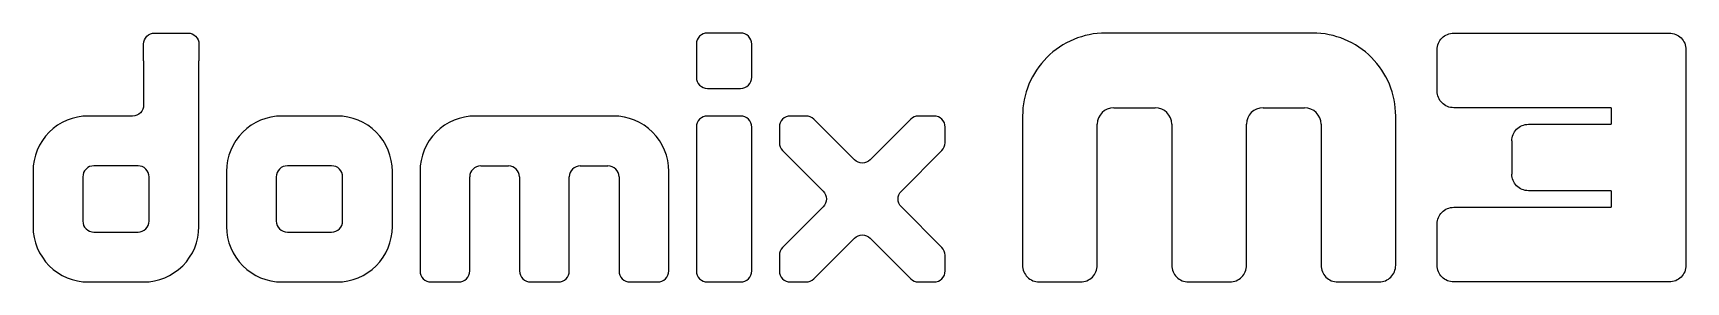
# Model space of a CAD drawing. Extents: x 229 to 528, y 622 to 667.
import ezdxf

# ---------------------------------------------------------------- set-up
doc = ezdxf.new("R2010")
doc.units = 0
doc.header["$MEASUREMENT"] = 0

msp = doc.modelspace()

# ---------------------------------------------------------------- linework, layer by layer
at = {"linetype": 'Continuous'}
for p, q in [((424.23, 653.97), (431.73, 653.97)), ((451.23, 653.97), (458.73, 653.97)), ((514.23, 653.97), (514.23, 650.97)), ((496.23, 647.97), (496.23, 641.97)), ((309.73, 643.47), (314.73, 643.47)), ((327.73, 643.47), (332.73, 643.47)), ((514.23, 638.97), (514.23, 635.97))]:
    msp.add_line(p, q, dxfattribs=at)
for points in [[(248.73, 662.47), (248.73, 665.47, -0.414214), (250.73, 667.47), (256.73, 667.47, -0.414214), (258.73, 665.47), (258.73, 662.47)], [(452.73, 667.47), (422.73, 667.47, 0.414214), (407.73, 652.47), (407.73, 625.47, 0.414214), (410.73, 622.47), (418.23, 622.47, 0.414214), (421.23, 625.47), (421.23, 650.97)], [(461.73, 650.97), (461.73, 625.47, 0.414214), (464.73, 622.47), (472.23, 622.47, 0.414214), (475.23, 625.47), (475.23, 652.47, 0.414214), (460.23, 667.47), (452.73, 667.47)], [(514.23, 653.97), (485.73, 653.97, -0.414214), (482.73, 656.97), (482.73, 664.47, -0.414214), (485.73, 667.47), (524.73, 667.47, -0.414214), (527.73, 664.47), (527.73, 625.47, -0.414214), (524.73, 622.47), (485.73, 622.47, -0.414214), (482.73, 625.47), (482.73, 632.97, -0.414214), (485.73, 635.97), (514.23, 635.97)], [(248.73, 662.47), (248.73, 654.47, -0.414214), (246.73, 652.47), (238.73, 652.47, 0.414214), (228.73, 642.47), (228.73, 632.47, 0.414214), (238.73, 622.47), (248.73, 622.47, 0.414214), (258.73, 632.47), (258.73, 652.47)], [(328.73, 652.47), (308.73, 652.47, 0.414214), (298.73, 642.47), (298.73, 624.47, 0.414214), (300.73, 622.47), (305.73, 622.47, 0.414214), (307.73, 624.47), (307.73, 641.47)], [(334.73, 641.47), (334.73, 624.47, 0.414214), (336.73, 622.47), (341.73, 622.47, 0.414214), (343.73, 624.47), (343.73, 642.47, 0.414214), (333.73, 652.47), (328.73, 652.47)], [(434.73, 650.97), (434.73, 625.47, 0.414214), (437.73, 622.47), (445.23, 622.47, 0.414214), (448.23, 625.47), (448.23, 650.97)], [(496.23, 647.97, -0.414214), (499.23, 650.97), (514.23, 650.97)], [(316.73, 641.47), (316.73, 624.47, 0.414214), (318.73, 622.47), (323.73, 622.47, 0.414214), (325.73, 624.47), (325.73, 641.47)], [(514.23, 638.97), (499.23, 638.97, -0.414214), (496.23, 641.97)]]:
    msp.add_lwpolyline(points, format="xyb", dxfattribs=at)
for points in [[(356.73, 667.47), (350.73, 667.47, 0.414214), (348.73, 665.47), (348.73, 659.47, 0.414214), (350.73, 657.47), (356.73, 657.47, 0.414214), (358.73, 659.47), (358.73, 665.47, 0.414214)], [(273.73, 622.47), (283.73, 622.47, 0.414214), (293.73, 632.47), (293.73, 642.47, 0.414214), (283.73, 652.47), (273.73, 652.47, 0.414214), (263.73, 642.47), (263.73, 632.47, 0.414214)], [(350.73, 622.47), (356.73, 622.47, 0.414214), (358.73, 624.47), (358.73, 650.47, 0.414214), (356.73, 652.47), (350.73, 652.47, 0.414214), (348.73, 650.47), (348.73, 624.47, 0.414214)], [(368.56, 652.47), (365.73, 652.47, 0.414214), (363.73, 650.47), (363.73, 647.64, 0.198912), (364.32, 646.23), (371.66, 638.89, -0.414214), (371.66, 636.06), (364.32, 628.71, 0.198912), (363.73, 627.3), (363.73, 624.47, 0.414214), (365.73, 622.47), (368.56, 622.47, 0.198912), (369.97, 623.06), (377.32, 630.4, -0.414214), (380.14, 630.4), (387.49, 623.06, 0.198912), (388.9, 622.47), (391.73, 622.47, 0.414214), (393.73, 624.47), (393.73, 627.3, 0.198912), (393.14, 628.71), (385.8, 636.06, -0.414214), (385.8, 638.89), (393.14, 646.23, 0.198912), (393.73, 647.64), (393.73, 650.47, 0.414214), (391.73, 652.47), (388.9, 652.47, 0.198912), (387.49, 651.89), (380.14, 644.54, -0.414214), (377.32, 644.54), (369.97, 651.89, 0.198912)], [(249.73, 633.47), (249.73, 641.47, 0.414214), (247.73, 643.47), (239.73, 643.47, 0.414214), (237.73, 641.47), (237.73, 633.47, 0.414214), (239.73, 631.47), (247.73, 631.47, 0.414214)], [(284.73, 633.47), (284.73, 641.47, 0.414214), (282.73, 643.47), (274.73, 643.47, 0.414214), (272.73, 641.47), (272.73, 633.47, 0.414214), (274.73, 631.47), (282.73, 631.47, 0.414214)]]:
    msp.add_lwpolyline(points, format="xyb", close=True, dxfattribs=at)
msp.add_lwpolyline([(258.73, 652.47), (258.73, 662.47)], dxfattribs=at)
for centre, radius, start, end in [((424.23, 650.97), 3, 90, 180), ((431.73, 650.97), 3, 0, 90), ((451.23, 650.97), 3, 90, 180), ((458.73, 650.97), 3, 0, 90), ((309.73, 641.47), 2, 90, 180), ((314.73, 641.47), 2, 0, 90), ((327.73, 641.47), 2, 90, 180), ((332.73, 641.47), 2, 0, 90)]:
    msp.add_arc(centre, radius, start, end, dxfattribs=at)

doc.saveas('drawing.dxf')
